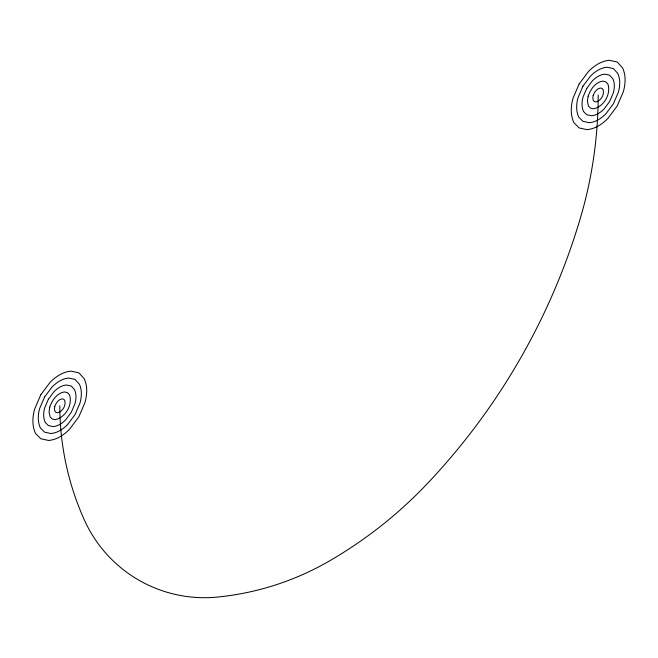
<?xml version="1.0" encoding="UTF-8"?>
<svg xmlns="http://www.w3.org/2000/svg" width="658" height="658" viewBox="0 0 658 658"><rect width="100%" height="100%" fill="white"/><g stroke="black" fill="none" stroke-linecap="round" stroke-linejoin="round"><path stroke-width="0.99" d="M59.82 405.797A277.758 277.758 0 0 0 84.512 520.281A131.715 131.715 0 0 0 217.502 597.061A277.758 277.758 0 0 0 329 561.208A435.012 435.012 0 0 0 427.305 483.638A657.186 657.186 0 0 0 580.159 218.884A435.012 435.012 0 0 0 598.18 94.966M49.769 407.055L49.054 412.007L50.098 416.876L52.204 418.981L55.354 419.664C65.57 417.361 72.717 404.991 69.6 394.997L67.429 392.604L64.278 391.929C56.752 393.254 52.122 400.311 49.769 407.055M54.795 406.422L54.433 408.898L54.959 411.332L56.012 412.385L57.591 412.731C62.699 411.579 66.269 405.394 64.706 400.393L63.629 399.2L62.049 398.863C58.282 399.521 55.971 403.058 54.795 406.422M588.137 96.224L587.413 101.184L588.466 106.045L590.571 108.159L593.722 108.833C603.937 106.538 611.085 94.168 607.959 84.175L605.796 81.781L602.646 81.099C595.112 82.431 590.489 89.488 588.137 96.224M593.162 95.599L592.8 98.075L593.319 100.51L594.371 101.562L595.951 101.9C601.058 100.756 604.628 94.571 603.073 89.57L601.988 88.378L600.409 88.032C596.65 88.698 594.33 92.227 593.162 95.599M40.788 394.8L34.701 408.939A43.502 43.502 0 0 0 32.9 421.334A29.495 29.495 0 0 0 35.524 433.49L40.788 438.763L48.667 440.465A27.776 27.776 0 0 0 59.82 436.879A43.502 43.502 0 0 0 69.649 429.115L78.853 416.785L84.931 402.647A43.502 43.502 0 0 0 86.733 390.252A27.776 27.776 0 0 0 84.265 378.802L78.853 372.823L70.965 371.128A27.776 27.776 0 0 0 59.82 374.715A43.502 43.502 0 0 0 49.992 382.471L40.788 394.8M44.588 397.004L39.727 408.314A34.8 34.8 0 0 0 38.287 418.225A23.598 23.598 0 0 0 40.385 427.955L44.588 432.166L50.896 433.532A22.224 22.224 0 0 0 59.82 430.661A34.8 34.8 0 0 0 67.684 424.451L75.045 414.581L79.914 403.272A34.8 34.8 0 0 0 81.353 393.361A22.224 22.224 0 0 0 79.379 384.198L75.045 379.419L68.736 378.062A22.224 22.224 0 0 0 59.82 380.924A34.8 34.8 0 0 0 51.957 387.134L44.588 397.004M48.396 399.2L44.752 407.68A26.098 26.098 0 0 0 43.667 415.116A17.692 17.692 0 0 0 45.237 422.411L48.396 425.57L53.125 426.598A16.664 16.664 0 0 0 59.82 424.443A26.098 26.098 0 0 0 65.718 419.788L71.237 412.385L74.889 403.905A26.098 26.098 0 0 0 75.966 396.47A16.664 16.664 0 0 0 74.486 389.602L71.237 386.016L66.507 384.996A16.664 16.664 0 0 0 59.82 387.143A26.098 26.098 0 0 0 53.923 391.798L48.396 399.2M579.147 83.977L573.069 98.116A43.502 43.502 0 0 0 571.267 110.511A29.495 29.495 0 0 0 573.883 122.668L579.147 127.94L587.035 129.634A27.776 27.776 0 0 0 598.18 126.048A43.502 43.502 0 0 0 608.008 118.292L617.212 105.954L623.299 91.816A43.502 43.502 0 0 0 625.1 79.429A27.776 27.776 0 0 0 622.633 67.98L617.212 62L609.333 60.297A27.776 27.776 0 0 0 598.18 63.884A43.502 43.502 0 0 0 588.351 71.64L579.147 83.977M582.955 86.173L578.086 97.491A34.8 34.8 0 0 0 576.647 107.402A23.598 23.598 0 0 0 578.744 117.124L582.955 121.343L589.264 122.701A22.224 22.224 0 0 0 598.18 119.838A34.8 34.8 0 0 0 606.043 113.628L613.412 103.758L618.273 92.449A34.8 34.8 0 0 0 619.713 82.538A22.224 22.224 0 0 0 617.739 73.375L613.412 68.597L607.104 67.231A22.224 22.224 0 0 0 598.18 70.102A34.8 34.8 0 0 0 590.316 76.312L582.955 86.173M586.763 88.378L583.111 96.858A26.098 26.098 0 0 0 582.034 104.293A17.692 17.692 0 0 0 583.605 111.589L586.763 114.747L591.493 115.767A16.664 16.664 0 0 0 598.18 113.62A26.098 26.098 0 0 0 604.077 108.965L609.604 101.562L613.248 93.082A26.098 26.098 0 0 0 614.333 85.647A16.664 16.664 0 0 0 612.853 78.771L609.604 75.185L604.875 74.165A16.664 16.664 0 0 0 598.18 76.32A26.098 26.098 0 0 0 592.282 80.975L586.763 88.378"/></g></svg>
